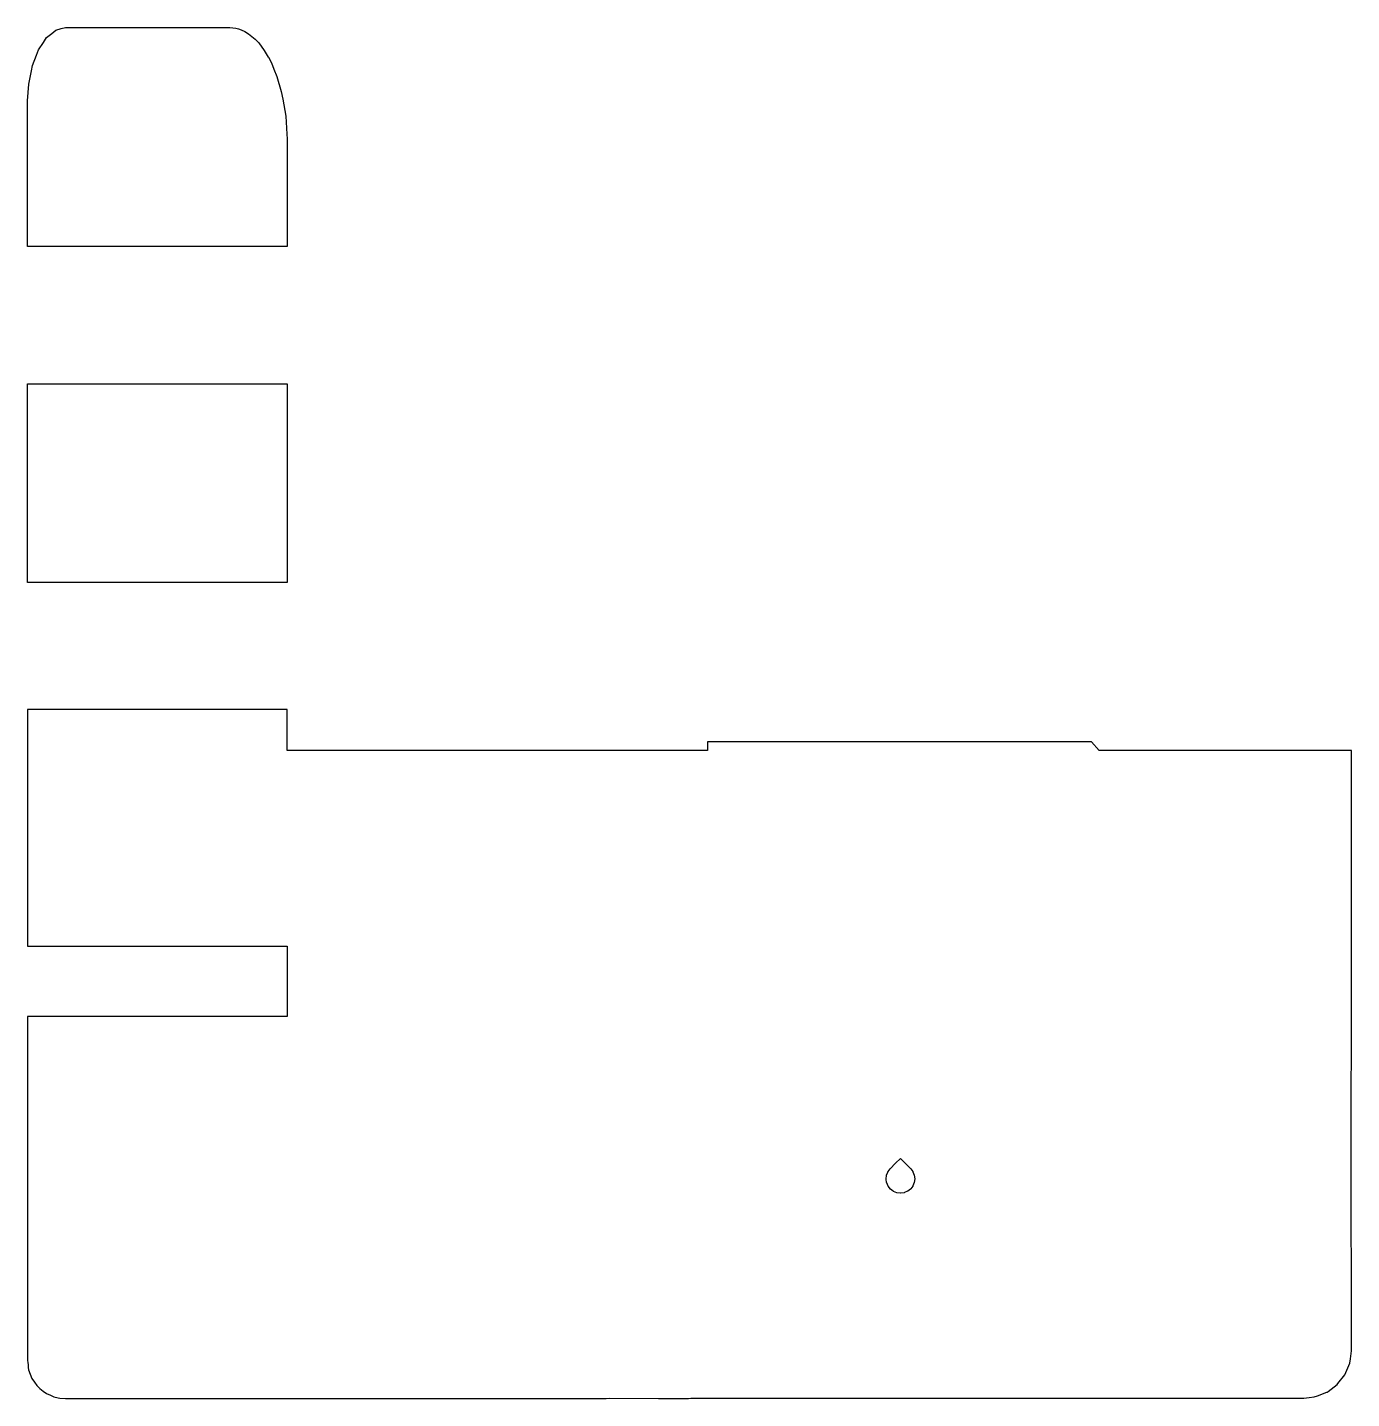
# Model space of a CAD drawing. Header units: metres. Extents: x 2.4 to 71.7, y -16 to 55.8.
import ezdxf

# ---------------------------------------------------------------- set-up
doc = ezdxf.new("R2010")
doc.units = ezdxf.units.M

msp = doc.modelspace()

# ---------------------------------------------------------------- linework, layer by layer
for p, q in [((3.4, 55.247), (3.669, 55.47)), ((3.669, 55.47), (3.882, 55.647)), ((3.882, 55.647), (4.161, 55.72)), ((4.161, 55.72), (4.4, 55.783)), ((4.4, 55.783), (10.991, 55.783)), ((10.991, 55.783), (13, 55.783)), ((13, 55.783), (13.301, 55.743)), ((13.301, 55.743), (13.454, 55.709)), ((13.454, 55.709), (13.592, 55.651)), ((13.592, 55.651), (13.78, 55.577)), ((13.78, 55.577), (13.972, 55.445)), ((13.972, 55.445), (14.314, 55.163)), ((2.875, 54.322), (2.986, 54.611)), ((2.986, 54.611), (3.233, 54.991)), ((3.233, 54.991), (3.4, 55.247)), ((14.314, 55.163), (14.505, 54.974)), ((14.505, 54.974), (14.787, 54.572)), ((14.787, 54.572), (15.01, 54.231)), ((2.668, 53.783), (2.875, 54.322)), ((15.01, 54.231), (15.014, 54.225)), ((15.014, 54.225), (15.168, 53.928)), ((15.168, 53.928), (15.306, 53.6)), ((2.468, 52.818), (2.611, 53.51)), ((2.611, 53.51), (2.668, 53.783)), ((15.306, 53.6), (15.458, 53.206)), ((15.458, 53.206), (15.689, 52.431)), ((2.411, 51.945), (2.468, 52.818)), ((15.689, 52.431), (15.773, 52.03)), ((2.4, 51.783), (2.411, 51.945)), ((2.4, 50.83), (2.4, 51.783)), ((15.773, 52.03), (15.922, 51.134)), ((15.922, 51.134), (15.973, 50.195)), ((2.4, 49.816), (2.4, 50.83)), ((2.4, 49.154), (2.4, 49.816)), ((15.973, 50.195), (15.991, 49.95)), ((15.991, 49.95), (16, 49.783)), ((16, 49.783), (16, 48.712)), ((2.4, 48.755), (2.4, 49.154)), ((2.4, 45.783), (2.4, 48.755)), ((16, 48.712), (16, 47.84)), ((16, 48.712), (16, 48.712)), ((16, 47.84), (16, 45.783)), ((2.4, 44.971), (2.4, 45.783)), ((16, 45.783), (16, 44.322)), ((2.4, 44.322), (2.4, 44.971)), ((4.694, 44.322), (2.4, 44.322)), ((16, 44.322), (4.694, 44.322)), ((2.4, 36.326), (2.4, 37.123)), ((2.4, 37.123), (13.706, 37.123)), ((13.706, 37.123), (16, 37.123)), ((16, 37.123), (16, 35.662)), ((16, 37.123), (16, 37.123)), ((2.4, 35.662), (2.4, 36.326)), ((2.4, 32.089), (2.4, 35.662)), ((16, 35.662), (16, 32.741)), ((16, 32.741), (16, 28.734)), ((2.4, 28.734), (2.4, 32.089)), ((2.4, 27.84), (2.4, 28.734)), ((16, 28.734), (16, 26.73)), ((2.4, 26.73), (2.4, 27.84)), ((12.854, 26.73), (2.4, 26.73)), ((16, 26.73), (12.854, 26.73)), ((5.546, 20.074), (2.4, 20.074)), ((2.4, 20.074), (2.4, 18.171)), ((16, 20.074), (5.546, 20.074)), ((16, 19.711), (16, 20.074)), ((16, 18.571), (16, 19.711)), ((2.4, 18.171), (2.4, 13.806)), ((16, 18.072), (16, 18.571)), ((16, 17.932), (16, 18.072)), ((55.576, 18.383), (38, 18.383)), ((38, 18.383), (38, 17.932)), ((58.1, 18.383), (55.576, 18.383)), ((58.504, 17.932), (58.1, 18.383)), ((26.465, 17.932), (16, 17.932)), ((32.703, 17.932), (26.465, 17.932)), ((38, 17.932), (32.703, 17.932)), ((69.424, 17.932), (58.504, 17.932)), ((71.715, 17.932), (69.424, 17.932)), ((71.715, 9.526), (71.715, 17.932)), ((2.4, 13.806), (2.4, 13.543)), ((2.4, 13.543), (2.4, 13.233)), ((2.4, 13.233), (2.4, 12.912)), ((2.4, 12.912), (2.4, 12.619)), ((2.4, 12.619), (2.4, 9.268)), ((71.696, -7.223), (71.715, 9.526)), ((2.4, 9.268), (2.4, 9.142)), ((2.4, 9.142), (2.4, 9.033)), ((2.4, 9.033), (2.4, 8.951)), ((2.4, 8.951), (2.4, 8.896)), ((2.4, 8.896), (2.4, 7.678)), ((2.4, 7.678), (12.854, 7.678)), ((12.854, 7.678), (16, 7.678)), ((16, 7.678), (16, 4.349)), ((16, 7.678), (16, 7.678)), ((16, 4.349), (16, 4.209)), ((10.911, 4), (2.4, 4)), ((2.4, 4), (2.4, -2.234)), ((16, 4), (10.911, 4)), ((16, 4.209), (16, 4)), ((2.4, -2.234), (2.4, -11.612)), ((47.848, -3.683), (48.1, -3.426)), ((48.1, -3.426), (48.384, -3.716)), ((47.374, -4.31), (47.443, -4.14)), ((47.443, -4.14), (47.447, -4.129)), ((47.447, -4.129), (47.454, -4.119)), ((47.454, -4.119), (47.564, -3.973)), ((47.564, -3.973), (47.848, -3.683)), ((48.384, -3.716), (48.636, -3.973)), ((48.636, -3.973), (48.746, -4.119)), ((48.746, -4.119), (48.753, -4.129)), ((48.753, -4.129), (48.822, -4.299)), ((48.822, -4.299), (48.826, -4.31)), ((47.35, -4.503), (47.373, -4.321)), ((47.352, -4.515), (47.35, -4.503)), ((47.377, -4.696), (47.352, -4.515)), ((47.373, -4.321), (47.374, -4.31)), ((47.381, -4.707), (47.377, -4.696)), ((47.452, -4.876), (47.381, -4.707)), ((47.459, -4.885), (47.452, -4.876)), ((47.572, -5.03), (47.459, -4.885)), ((48.636, -5.021), (48.628, -5.03)), ((48.748, -4.876), (48.636, -5.021)), ((48.752, -4.865), (48.748, -4.876)), ((48.823, -4.696), (48.752, -4.865)), ((48.825, -4.684), (48.823, -4.696)), ((48.85, -4.503), (48.825, -4.684)), ((48.826, -4.31), (48.849, -4.491)), ((48.849, -4.491), (48.85, -4.503)), ((48.85, -4.503), (48.85, -4.503)), ((47.581, -5.037), (47.572, -5.03)), ((47.727, -5.148), (47.581, -5.037)), ((47.737, -5.153), (47.727, -5.148)), ((47.907, -5.222), (47.737, -5.153)), ((47.918, -5.224), (47.907, -5.222)), ((48.1, -5.248), (47.918, -5.224)), ((48.112, -5.246), (48.1, -5.248)), ((48.293, -5.222), (48.112, -5.246)), ((48.304, -5.218), (48.293, -5.222)), ((48.473, -5.148), (48.304, -5.218)), ((48.483, -5.141), (48.473, -5.148)), ((48.628, -5.03), (48.483, -5.141)), ((71.705, -8.97), (71.696, -7.223)), ((71.711, -13.5), (71.705, -8.97)), ((2.4, -11.612), (2.4, -11.731)), ((2.4, -11.731), (2.4, -12.156)), ((2.4, -12.156), (2.4, -13.993)), ((71.654, -13.923), (71.711, -13.5)), ((2.4, -13.993), (2.4, -14)), ((2.4, -14), (2.416, -14.119)), ((2.416, -14.119), (2.431, -14.237)), ((2.431, -14.237), (2.439, -14.365)), ((71.409, -14.639), (71.617, -14.147)), ((71.617, -14.147), (71.654, -13.923)), ((2.439, -14.365), (2.462, -14.491)), ((2.462, -14.491), (2.549, -14.73)), ((2.549, -14.73), (2.637, -14.942)), ((2.637, -14.942), (2.765, -15.143)), ((71, -15.213), (71.362, -14.75)), ((71.362, -14.75), (71.409, -14.639)), ((2.765, -15.143), (2.9, -15.318)), ((2.9, -15.318), (3.054, -15.477)), ((3.054, -15.477), (3.223, -15.606)), ((3.223, -15.606), (3.402, -15.733)), ((3.402, -15.733), (3.612, -15.83)), ((69.933, -15.861), (70.417, -15.67)), ((70.417, -15.67), (70.435, -15.66)), ((70.435, -15.66), (70.487, -15.622)), ((70.487, -15.622), (70.957, -15.268)), ((70.957, -15.268), (71, -15.213)), ((3.612, -15.83), (3.785, -15.902)), ((3.785, -15.902), (4.006, -15.959)), ((4.006, -15.959), (4.101, -15.975)), ((4.101, -15.975), (4.4, -16)), ((4.4, -16), (7.7, -16)), ((7.7, -16), (24.96, -16)), ((24.96, -16), (32.593, -16)), ((32.593, -16), (32.689, -16)), ((32.689, -16), (32.7, -16)), ((32.7, -16), (32.852, -15.985)), ((32.852, -15.985), (35.437, -15.993)), ((35.437, -15.993), (36.802, -15.995)), ((36.802, -15.995), (37, -15.995)), ((37, -15.995), (37.004, -15.995)), ((37.004, -15.995), (37.123, -15.986)), ((37.123, -15.986), (37.161, -15.982)), ((37.161, -15.982), (37.167, -15.981)), ((37.167, -15.981), (37.175, -15.98)), ((37.175, -15.98), (46.085, -15.979)), ((46.085, -15.979), (50.862, -15.977)), ((50.862, -15.977), (57.689, -15.973)), ((57.689, -15.973), (63.965, -15.979)), ((63.965, -15.979), (69.212, -15.975)), ((69.212, -15.975), (69.487, -15.944)), ((69.487, -15.944), (69.751, -15.913)), ((69.751, -15.913), (69.933, -15.861))]:
    msp.add_line(p, q)

doc.saveas('drawing.dxf')
